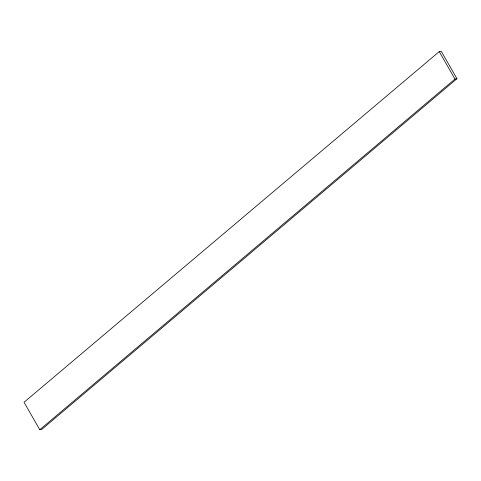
<?xml version="1.0" encoding="UTF-8"?>
<svg xmlns="http://www.w3.org/2000/svg" width="481" height="481" viewBox="0 0 481 481"><rect width="100%" height="100%" fill="white"/><g stroke="black" fill="none" stroke-linecap="round" stroke-linejoin="round"><path stroke-width="0.72" d="M439.243 51.611L24.05 402.278L39.773 429.731L41.757 429.389L456.95 78.722L441.227 51.269L439.243 51.611L454.966 79.058L456.95 78.722M39.773 429.731L454.966 79.058"/></g></svg>
